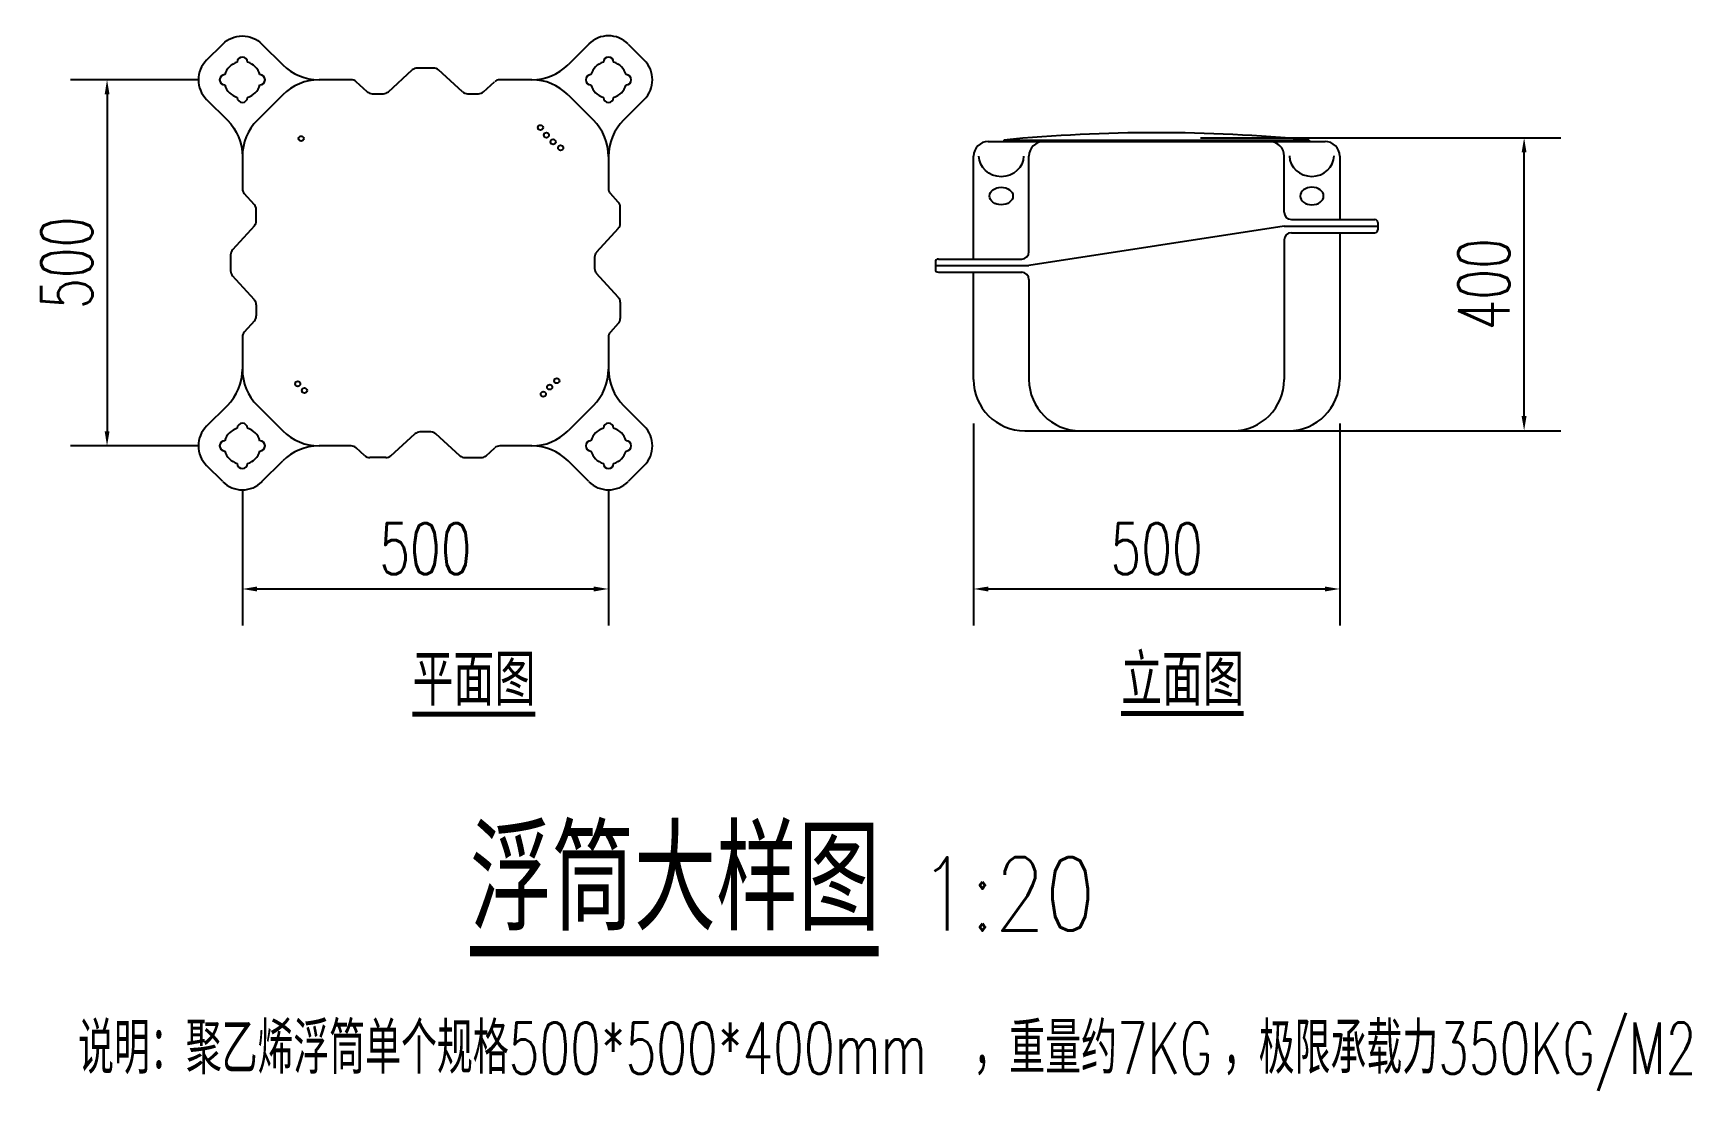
# Model space of a CAD drawing. Header units: millimetres. Extents: x 7263 to 319917, y -161937 to 156976.
# Drawn here: x 117742 to 120007, y 10083 to 11528 of the extents above; entities that cross this region are included whole.
import ezdxf

# ---------------------------------------------------------------- set-up
doc = ezdxf.new("R2010")
doc.units = ezdxf.units.MM
doc.header["$LTSCALE"] = 1000
for name, color, linetype in [('DIM_SYMB', 3, 'Continuous'), ('PUB_TEXT', 7, 'Continuous'), ('W-STEEL_FRAME钢架', 3, 'Continuous')]:
    doc.layers.add(name, color=color, linetype=linetype)
doc.styles.get("Standard").update_dxf_attribs({"font": 'simplex.shx', "width": 0.8, "bigfont": 'hztxt.shx'})
doc.styles.add('STANDARD_T3', font='simplex.shx', dxfattribs={"width": 0.7, "bigfont": 'hztxt.shx'})
doc.dimstyles.new('W&&20', dxfattribs={"dimtxt": 70, "dimasz": 20, "dimexe": 50, "dimexo": 60, "dimgap": 20, "dimtad": 1, "dimdec": 0, "dimzin": 0, "dimdsep": 46, "dimtxsty": 'STANDARD_T3', "dimcen": 0.09, "dimclrd": 1, "dimclre": 1, "dimclrt": 7, "dimazin": 2, "dimtfac": 1, "dimtdec": 0, "dimtix": 1, "dimtmove": 2, "dimatfit": 3, "dimfxl": 0, "dimtolj": 1, "dimtzin": 0, "dimarcsym": 0})

# ---------------------------------------------------------------- blocks, each defined once
blk = doc.blocks.new('*D659')
at = {"layer": 'Defpoints', "color": 0, "transparency": 16777216}
for p in [(118027.9, 11463.9), (117843.1, 10963.9), (118027.9, 10963.9)]:
    blk.add_point(p, dxfattribs=at)
at = {"layer": 'W-STEEL_FRAME钢架', "color": 1, "lineweight": -2, "transparency": 16777216}
for p, q in [((117967.9, 11463.9), (117793.1, 11463.9)), ((117843.1, 11443.9), (117843.1, 10983.9)), ((117967.9, 10963.9), (117793.1, 10963.9))]:
    blk.add_line(p, q, dxfattribs=at)
at = {"layer": 'W-STEEL_FRAME钢架', "color": 1, "transparency": 16777216}
for points in [[(117839.8, 11443.9), (117846.5, 11443.9), (117843.1, 11463.9)], [(117839.8, 10983.9), (117846.5, 10983.9), (117843.1, 10963.9)]]:
    blk.add_solid(points, dxfattribs=at)
at = {"layer": 'W-STEEL_FRAME钢架', "color": 7, "transparency": 16777216, "insert": (117788.1, 11213.9), "char_height": 70, "attachment_point": 5, "rotation": 90, "style": 'STANDARD_T3'}
blk.add_mtext('\\A1;500', dxfattribs=at)
blk = doc.blocks.new('*D660')
at = {"layer": 'Defpoints', "color": 0, "transparency": 16777216}
for p in [(118027.9, 10963.9), (118527.9, 10963.9), (118527.9, 10768.5)]:
    blk.add_point(p, dxfattribs=at)
at = {"layer": 'W-STEEL_FRAME钢架', "color": 1, "lineweight": -2, "transparency": 16777216}
for p, q in [((118027.9, 10903.9), (118027.9, 10718.5)), ((118527.9, 10903.9), (118527.9, 10718.5)), ((118047.9, 10768.5), (118507.9, 10768.5))]:
    blk.add_line(p, q, dxfattribs=at)
at = {"layer": 'W-STEEL_FRAME钢架', "color": 1, "transparency": 16777216}
for points in [[(118047.9, 10771.8), (118047.9, 10765.1), (118027.9, 10768.5)], [(118507.9, 10771.8), (118507.9, 10765.1), (118527.9, 10768.5)]]:
    blk.add_solid(points, dxfattribs=at)
at = {"layer": 'W-STEEL_FRAME钢架', "color": 7, "transparency": 16777216, "insert": (118277.9, 10823.5), "char_height": 70, "attachment_point": 5, "style": 'STANDARD_T3'}
blk.add_mtext('\\A1;500', dxfattribs=at)
blk = doc.blocks.new('*D661')
at = {"layer": 'Defpoints', "color": 0, "transparency": 16777216}
for p in [(119026.5, 11054.6, 0), (119526.5, 11054.6, 0), (119526.5, 10768.5)]:
    blk.add_point(p, dxfattribs=at)
at = {"layer": 'W-STEEL_FRAME钢架', "color": 1, "lineweight": -2, "transparency": 16777216}
for p, q in [((119026.5, 10994.6), (119026.5, 10718.5)), ((119526.5, 10994.6), (119526.5, 10718.5)), ((119046.5, 10768.5), (119506.5, 10768.5))]:
    blk.add_line(p, q, dxfattribs=at)
at = {"layer": 'W-STEEL_FRAME钢架', "color": 1, "transparency": 16777216}
for points in [[(119046.5, 10771.8), (119046.5, 10765.1), (119026.5, 10768.5)], [(119506.5, 10771.8), (119506.5, 10765.1), (119526.5, 10768.5)]]:
    blk.add_solid(points, dxfattribs=at)
at = {"layer": 'W-STEEL_FRAME钢架', "color": 7, "transparency": 16777216, "insert": (119276.5, 10823.5), "char_height": 70, "attachment_point": 5, "style": 'STANDARD_T3'}
blk.add_mtext('\\A1;500', dxfattribs=at)
blk = doc.blocks.new('*D662')
at = {"layer": 'Defpoints', "color": 0, "transparency": 16777216}
for p in [(119276.5, 11384.6), (119778.4, 11384.6), (119380.8, 10984.6, 0)]:
    blk.add_point(p, dxfattribs=at)
at = {"layer": 'W-STEEL_FRAME钢架', "color": 1, "lineweight": -2, "transparency": 16777216}
for p, q in [((119336.5, 11384.6), (119828.4, 11384.6)), ((119778.4, 11004.6), (119778.4, 11364.6)), ((119440.8, 10984.6), (119828.4, 10984.6))]:
    blk.add_line(p, q, dxfattribs=at)
at = {"layer": 'W-STEEL_FRAME钢架', "color": 1, "transparency": 16777216}
for points in [[(119775, 11364.6), (119781.7, 11364.6), (119778.4, 11384.6)], [(119775, 11004.6), (119781.7, 11004.6), (119778.4, 10984.6)]]:
    blk.add_solid(points, dxfattribs=at)
at = {"layer": 'W-STEEL_FRAME钢架', "color": 7, "transparency": 16777216, "insert": (119723.4, 11184.6), "char_height": 70, "attachment_point": 5, "rotation": 90, "style": 'STANDARD_T3'}
blk.add_mtext('\\A1;400', dxfattribs=at)
blk = doc.blocks.new('$matou$00000130')
for p, q in [((223.2, 298.8), (194.8, 270.5)), ((276.9, 298.8), (298.8, 276.9)), ((-101.3, 250), (-145.3, 250)), ((-50.6, 233.6), (-17.9, 263.4)), ((50.6, 233.6), (17.9, 263.4)), ((145.4, 250), (101.3, 250)), ((-194.8, 229.5), (-229.5, 194.8)), ((-79.4, 233.6), (-94.5, 247.4)), ((57.4, 231), (72.6, 231)), ((79.4, 233.6), (94.5, 247.4)), ((194.8, 229.5), (229.5, 194.8)), ((298.8, 223.2), (270.5, 194.8)), ((-250, 145.3), (-250, 101.3)), ((250, 145.3), (250, 101.5)), ((-233.6, 79.4), (-247.4, 94.5)), ((263.4, 82.9), (252.6, 94.7)), ((-231, 57.4), (-231, 72.6)), ((266, 53.9), (266, 76.1)), ((-233.6, 50.6), (-263.4, 17.9)), ((263.4, 47.1), (233.6, 14.4)), ((-266, 11.1), (-266, -11.1)), ((231, 7.6), (231, -7.6)), ((-233.6, -50.6), (-263.4, -17.9)), ((263.4, -47.1), (233.6, -14.4)), ((-231, -57.4), (-231, -72.6)), ((266, -53.9), (266, -76.1)), ((-233.6, -79.4), (-247.4, -94.5)), ((263.4, -82.9), (252.6, -94.7)), ((-250, -101.3), (-250, -145.4)), ((250, -101.5), (250, -145.4)), ((-298.8, -223.2), (-270.5, -194.8)), ((-229.5, -194.8), (-194.8, -229.5)), ((229.5, -194.8), (194.8, -229.5)), ((298.8, -223.2), (270.5, -194.8)), ((-47.1, -263.4), (-14.4, -233.6)), ((7.6, -231), (-7.6, -231)), ((47.1, -263.4), (14.4, -233.6)), ((-223.2, -298.8), (-194.8, -270.5)), ((-101.5, -250), (-145.3, -250)), ((-82.9, -263.4), (-94.7, -252.6)), ((-53.9, -266), (-76.1, -266)), ((53.9, -266), (76.1, -266)), ((82.9, -263.4), (94.7, -252.6)), ((145.4, -250), (101.5, -250)), ((223.2, -298.8), (194.8, -270.5)), ((-276.9, -298.8), (-298.8, -276.9)), ((298.8, -276.9), (276.9, -298.8))]:
    blk.add_line(p, q)
for points in [[(-298.8, 276.9), (-276.9, 298.8, -0.414214), (-223.2, 298.8), (-194.8, 270.5, 0.198912), (-145.3, 250)], [(17.9, 263.4, 0.186575), (11.1, 266), (-11.1, 266, 0.186575), (-17.9, 263.4)], [(-79.4, 233.6, 0.186575), (-72.6, 231), (-57.4, 231, 0.186575), (-50.6, 233.6)], [(-298.8, 223.2), (-270.5, 194.8, -0.198912), (-250, 145.3)]]:
    blk.add_lwpolyline(points, format="xyb")
for centre in [(157.1, 184.7), (-169.7, 169.7), (165.2, 174.4), (174.4, 165.2), (184.7, 157.1), (179.4, -161), (-174.4, -165.2), (-165.2, -174.4), (161, -179.4), (169.7, -169.7)]:
    blk.add_circle(centre, 3.5)
for centre, radius, start, end in [((250, 272), 38, 45, 135), ((-272, 250), 38, 135.0022, 224.9978), ((-250, 250), 25, 106.2602, 163.7398), ((-250, 274), 7, 0, 180), ((-250, 250), 25, 16.2602, 73.7398), ((250, 250), 25, 106.2602, 163.7398), ((250, 274), 7, 0, 180), ((250, 250), 25, 16.2602, 73.7398), ((272, 250), 38, 315, 45), ((-274, 250), 7, 90, 270), ((-226, 250), 7, 270, 90), ((-145.3, 180), 70, 90, 135), ((-101.3, 240), 10, 47.7263, 90), ((101.3, 240), 10, 90, 132.2737), ((145.3, 320), 70, 270, 315), ((145.3, 180), 70, 45, 90), ((226, 250), 7, 90, 270), ((274, 250), 7, 270, 90), ((-250, 250), 25, 196.2602, 253.7398), ((-250, 250), 25, 286.2602, 343.7398), ((57.4, 241), 10, 227.7263, 270), ((72.6, 241), 10, 270, 312.2737), ((250, 250), 25, 196.2602, 253.7398), ((250, 250), 25, 286.2602, 343.7398), ((-250, 226), 7, 180, 0), ((250, 226), 7, 180, 0), ((-180, 145.3), 70, 135, 180), ((180, 145.3), 70, 0, 45), ((320, 145.3), 70, 135, 180), ((-240, 101.3), 10, 180, 222.2737), ((260, 101.5), 10, 180, 222.2737), ((-241, 72.6), 10, 0, 42.2737), ((256, 76.1), 10, 0, 42.2737), ((-241, 57.4), 10, 317.7263, 0), ((256, 53.9), 10, 317.7263, 0), ((-256, 11.1), 10, 137.7263, 180), ((241, 7.6), 10, 137.7263, 180), ((-256, -11.1), 10, 180, 222.2737), ((241, -7.6), 10, 180, 222.2737), ((-241, -57.4), 10, 0, 42.2737), ((256, -53.9), 10, 0, 42.2737), ((-241, -72.6), 10, 317.7263, 0), ((256, -76.1), 10, 317.7263, 0), ((-240, -101.3), 10, 137.7263, 180), ((260, -101.5), 10, 137.7263, 180), ((-320, -145.3), 70, 315, 0), ((-180, -145.3), 70, 180, 225), ((180, -145.3), 70, 315, 0), ((320, -145.3), 70, 180, 225), ((-272, -250), 38, 135, 225), ((-250, -250), 25, 106.2602, 163.7398), ((-250, -226), 7, 0, 180), ((-250, -250), 25, 16.2602, 73.7398), ((250, -250), 25, 106.2602, 163.7398), ((250, -226), 7, 0, 180), ((250, -250), 25, 16.2602, 73.7398), ((272, -250), 38, 315, 45), ((-274, -250), 7, 90, 270), ((-226, -250), 7, 270, 90), ((-145.3, -180), 70, 225, 270), ((-7.6, -241), 10, 90, 132.2737), ((7.6, -241), 10, 47.7263, 90), ((145.3, -180), 70, 270, 315), ((226, -250), 7, 90, 270), ((274, -250), 7, 270, 90), ((-250, -250), 25, 196.2602, 253.7398), ((-250, -250), 25, 286.2602, 343.7398), ((-145.3, -320), 70, 90, 135), ((-101.5, -260), 10, 47.7263, 90), ((-76.1, -256), 10, 227.7263, 270), ((-53.9, -256), 10, 270, 312.2737), ((53.9, -256), 10, 227.7263, 270), ((76.1, -256), 10, 270, 312.2737), ((101.5, -260), 10, 90, 132.2737), ((145.3, -320), 70, 45, 90), ((250, -250), 25, 196.2602, 253.7398), ((250, -250), 25, 286.2602, 343.7398), ((-250, -274), 7, 180, 0), ((250, -274), 7, 180, 0), ((-250, -272), 38, 225, 315), ((250, -272), 38, 225, 315)]:
    blk.add_arc(centre, radius, start, end)
blk = doc.blocks.new('$matou$00000005')
for p, q in [((-230, 191.5, 0), (230, 191.5, 0)), ((-208.5, 193.5, 0), (208.2, 193.5, 0)), ((-208.5, 193.5, 0), (-208.5, 191.5, 0)), ((208.2, 193.5, 0), (208.2, 191.5, 0)), ((-250, 31, 0), (-250, 171.5, 0)), ((-174.3, 41, 0), (-174.3, 171.5, 0)), ((174.2, 95, 0), (174.2, 171.5, 0)), ((250, 171.5, 0), (250, 85, 0)), ((174.2, 76, 0), (-174.3, 22, 0)), ((174.2, 76, 0), (302.1, 76, 0)), ((184.2, 85, 0), (298.1, 85, 0)), ((174.2, 57, 0), (174.2, -133.5, 0)), ((184.2, 67, 0), (298.1, 67, 0)), ((250, 67, 0), (250, -133.5, 0)), ((-298.1, 31, 0), (-184.3, 31, 0)), ((-302.1, 22, 0), (-174.3, 22, 0)), ((-298.1, 13, 0), (-184.3, 13, 0)), ((-250, -133.5, 0), (-250, 13, 0)), ((-174.3, 3, 0), (-174.3, -133.5, 0)), ((-180, -203.5, 0), (180, -203.5, 0))]:
    blk.add_line(p, q)
at = {"ltscale": 0.5}
for p, q in [((302.1, 81, 0), (302.1, 71, 0)), ((-302.1, 27, 0), (-302.1, 17, 0))]:
    blk.add_line(p, q, dxfattribs=at)
for centre, radius, start, end in [((-230, 171.5, 0), 20, 90, 180), ((-0.2, -1972, 0), 2175.5, 84.5043, 95.4957), ((-154.3, 171.5, 0), 20, 90, 180), ((154.2, 171.5, 0), 20, 0, 90), ((230, 171.5, 0), 20, 0, 90), ((184.2, 95, 0), 10, 180, 270), ((298.1, 71, 0), 4, 270, 0), ((184.2, 57, 0), 10, 90, 180), ((-184.3, 41, 0), 10, 270, 0), ((-298.1, 17, 0), 4, 180, 270), ((-184.3, 3, 0), 10, 0, 90), ((-180, -133.5, 0), 70, 180, 270), ((-104.3, -133.5, 0), 70, 180, 270), ((104.2, -133.5, 0), 70, 270, 0), ((180, -133.5, 0), 70, 270, 0)]:
    blk.add_arc(centre, radius, start, end)
for centre, start, end in [((298.1, 81, 0), 0, 90), ((-298.1, 27, 0), 90, 180)]:
    blk.add_arc(centre, 4, start, end, dxfattribs=at)
at = {"extrusion": (0, 0, -1)}
blk.add_ellipse((-212.2, 171.5, 0), major_axis=(-30.4, 0), ratio=0.921809, start_param=3.141593, end_param=6.283185, dxfattribs=at)
blk.add_ellipse((211.9, 171.9, 0), major_axis=(30.4, 0.1), ratio=0.921809, start_param=3.141593, end_param=6.283185)
blk.add_ellipse((-212.2, 117, 0), major_axis=(-16, 0), ratio=0.75)
blk.add_ellipse((212.1, 117, 0), major_axis=(16, 0), ratio=0.75, dxfattribs=at)

msp = doc.modelspace()

# ---------------------------------------------------------------- linework, layer by layer
at = {"layer": 'DIM_SYMB'}
for points, const_width in [([(119227.9, 10598.5), (119395.4, 10598.5)], 7), ([(118260.1, 10597.4), (118428, 10597.4)], 7), ([(118338.8, 10274), (118896.8, 10274)], 14)]:
    msp.add_lwpolyline(points, dxfattribs=dict(at, const_width=const_width))

# ---------------------------------------------------------------- block references
at = {"layer": 'W-STEEL_FRAME钢架'}
for name, p in [('$matou$00000130', (118277.9, 11213.9)), ('$matou$00000005', (119276.5, 11188.1))]:
    msp.add_blockref(name, p, dxfattribs=at)

# ---------------------------------------------------------------- texts
at = {"layer": 'PUB_TEXT', "color": 7, "width": 0.8}
for s, height, p in [('平面图', 70, (118260.1, 10609.2)), ('立面图', 70, (119227.9, 10609.2)), ('浮筒大样图', 140, (118338.8, 10302)), ('1:20', 100, (118952.8, 10302))]:
    msp.add_text(s, height=height, dxfattribs=at).set_placement(p)
at = {"layer": 'PUB_TEXT', "style": 'STANDARD_T3', "width": 0.7}
for s, p in [('说明：聚乙烯浮筒单个规格', (117803.6, 10106.4)), ('500*500*400mm', (118391.6, 10106.4)), ('，重量约', (119026.3, 10106.4)), ('7KG', (119222.3, 10106.4)), ('，极限承载力', (119366.9, 10106.4)), ('350KG/M2', (119660.9, 10106.4))]:
    msp.add_text(s, height=70, dxfattribs=at).set_placement(p)

# ---------------------------------------------------------------- dimensions: what is measured, and where the dimension line sits
at = {"layer": 'W-STEEL_FRAME钢架'}
for base, p1, p2, picture, middle in [((117843.1, 10963.9), (118027.9, 11463.9), (118027.9, 10963.9), '*D659', (117788.1, 11213.9)), ((119778.4, 11384.6), (119380.8, 10984.6, 0), (119276.5, 11384.6), '*D662', (119723.4, 11184.6))]:
    dim = msp.add_linear_dim(base=base, p1=p1, p2=p2, angle=90, dimstyle='W&&20', dxfattribs=at)
    dim.commit()
    dim.dimension.update_dxf_attribs({"geometry": picture, "text_midpoint": middle})
for base, p1, p2, picture, middle in [((119526.5, 10768.5), (119026.5, 11054.6, 0), (119526.5, 11054.6, 0), '*D661', (119276.5, 10823.5)), ((118527.9, 10768.5), (118027.9, 10963.9), (118527.9, 10963.9), '*D660', (118277.9, 10823.5))]:
    dim = msp.add_linear_dim(base=base, p1=p1, p2=p2, dimstyle='W&&20', dxfattribs=at)
    dim.commit()
    dim.dimension.update_dxf_attribs({"geometry": picture, "text_midpoint": middle})

doc.saveas('drawing.dxf')
